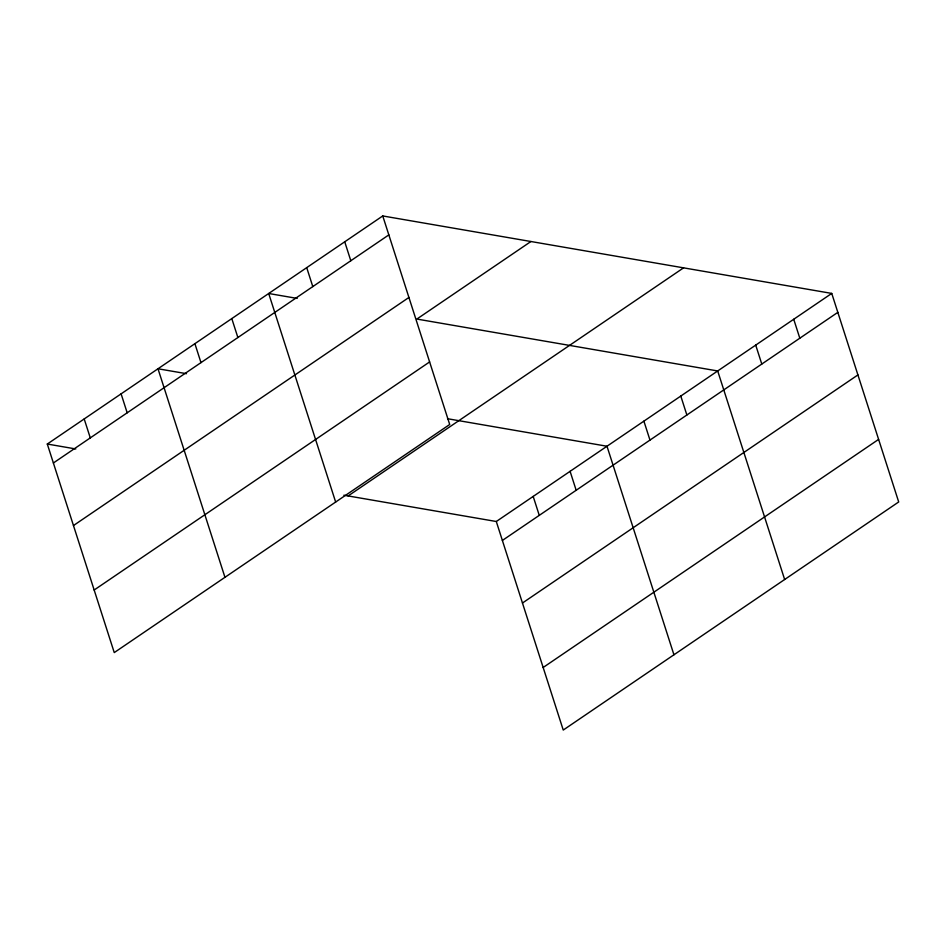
<?xml version="1.0" encoding="UTF-8"?>
<svg xmlns="http://www.w3.org/2000/svg" width="946" height="946" viewBox="0 0 946 946"><rect width="100%" height="100%" fill="white"/><g stroke="black" fill="none" stroke-linecap="round" stroke-linejoin="round"><path stroke-width="1.42" d="M382.752 215.948L449.705 424.494L114.253 652.586L47.3 444.041L382.752 215.948L831.747 293.414L898.7 501.959L563.248 730.052L496.295 521.506L343.883 495.207M53.378 462.984L388.83 234.892M73.469 525.55L408.92 297.458M530.919 241.514L416.867 319.062L717.695 370.962L784.648 579.508M94.162 590.02L429.626 361.928M348.128 495.941L683.58 267.848M496.295 521.506L831.747 293.414M502.373 540.45L837.825 312.357M522.464 603.016L857.916 374.923M543.158 667.486L878.609 439.393M297.198 298.416L268.699 293.497L335.653 502.042M186.492 373.682L157.994 368.774L224.959 577.32M447.517 418.723L606.989 446.24L673.942 654.786M47.3 444.041L75.798 448.96M793.729 319.263L799.808 338.207M755.712 345.113L761.79 364.056M680.789 396.055L686.867 414.998M643.895 421.147L649.973 440.091M570.095 471.321L576.173 490.265M533.189 496.414L539.267 515.357M344.734 241.798L350.812 260.741M306.717 267.647L312.795 286.591M231.794 318.589L237.884 337.533M194.9 343.682L200.978 362.625M121.1 393.855L127.178 412.799M84.194 418.948L90.284 437.892"/></g></svg>
